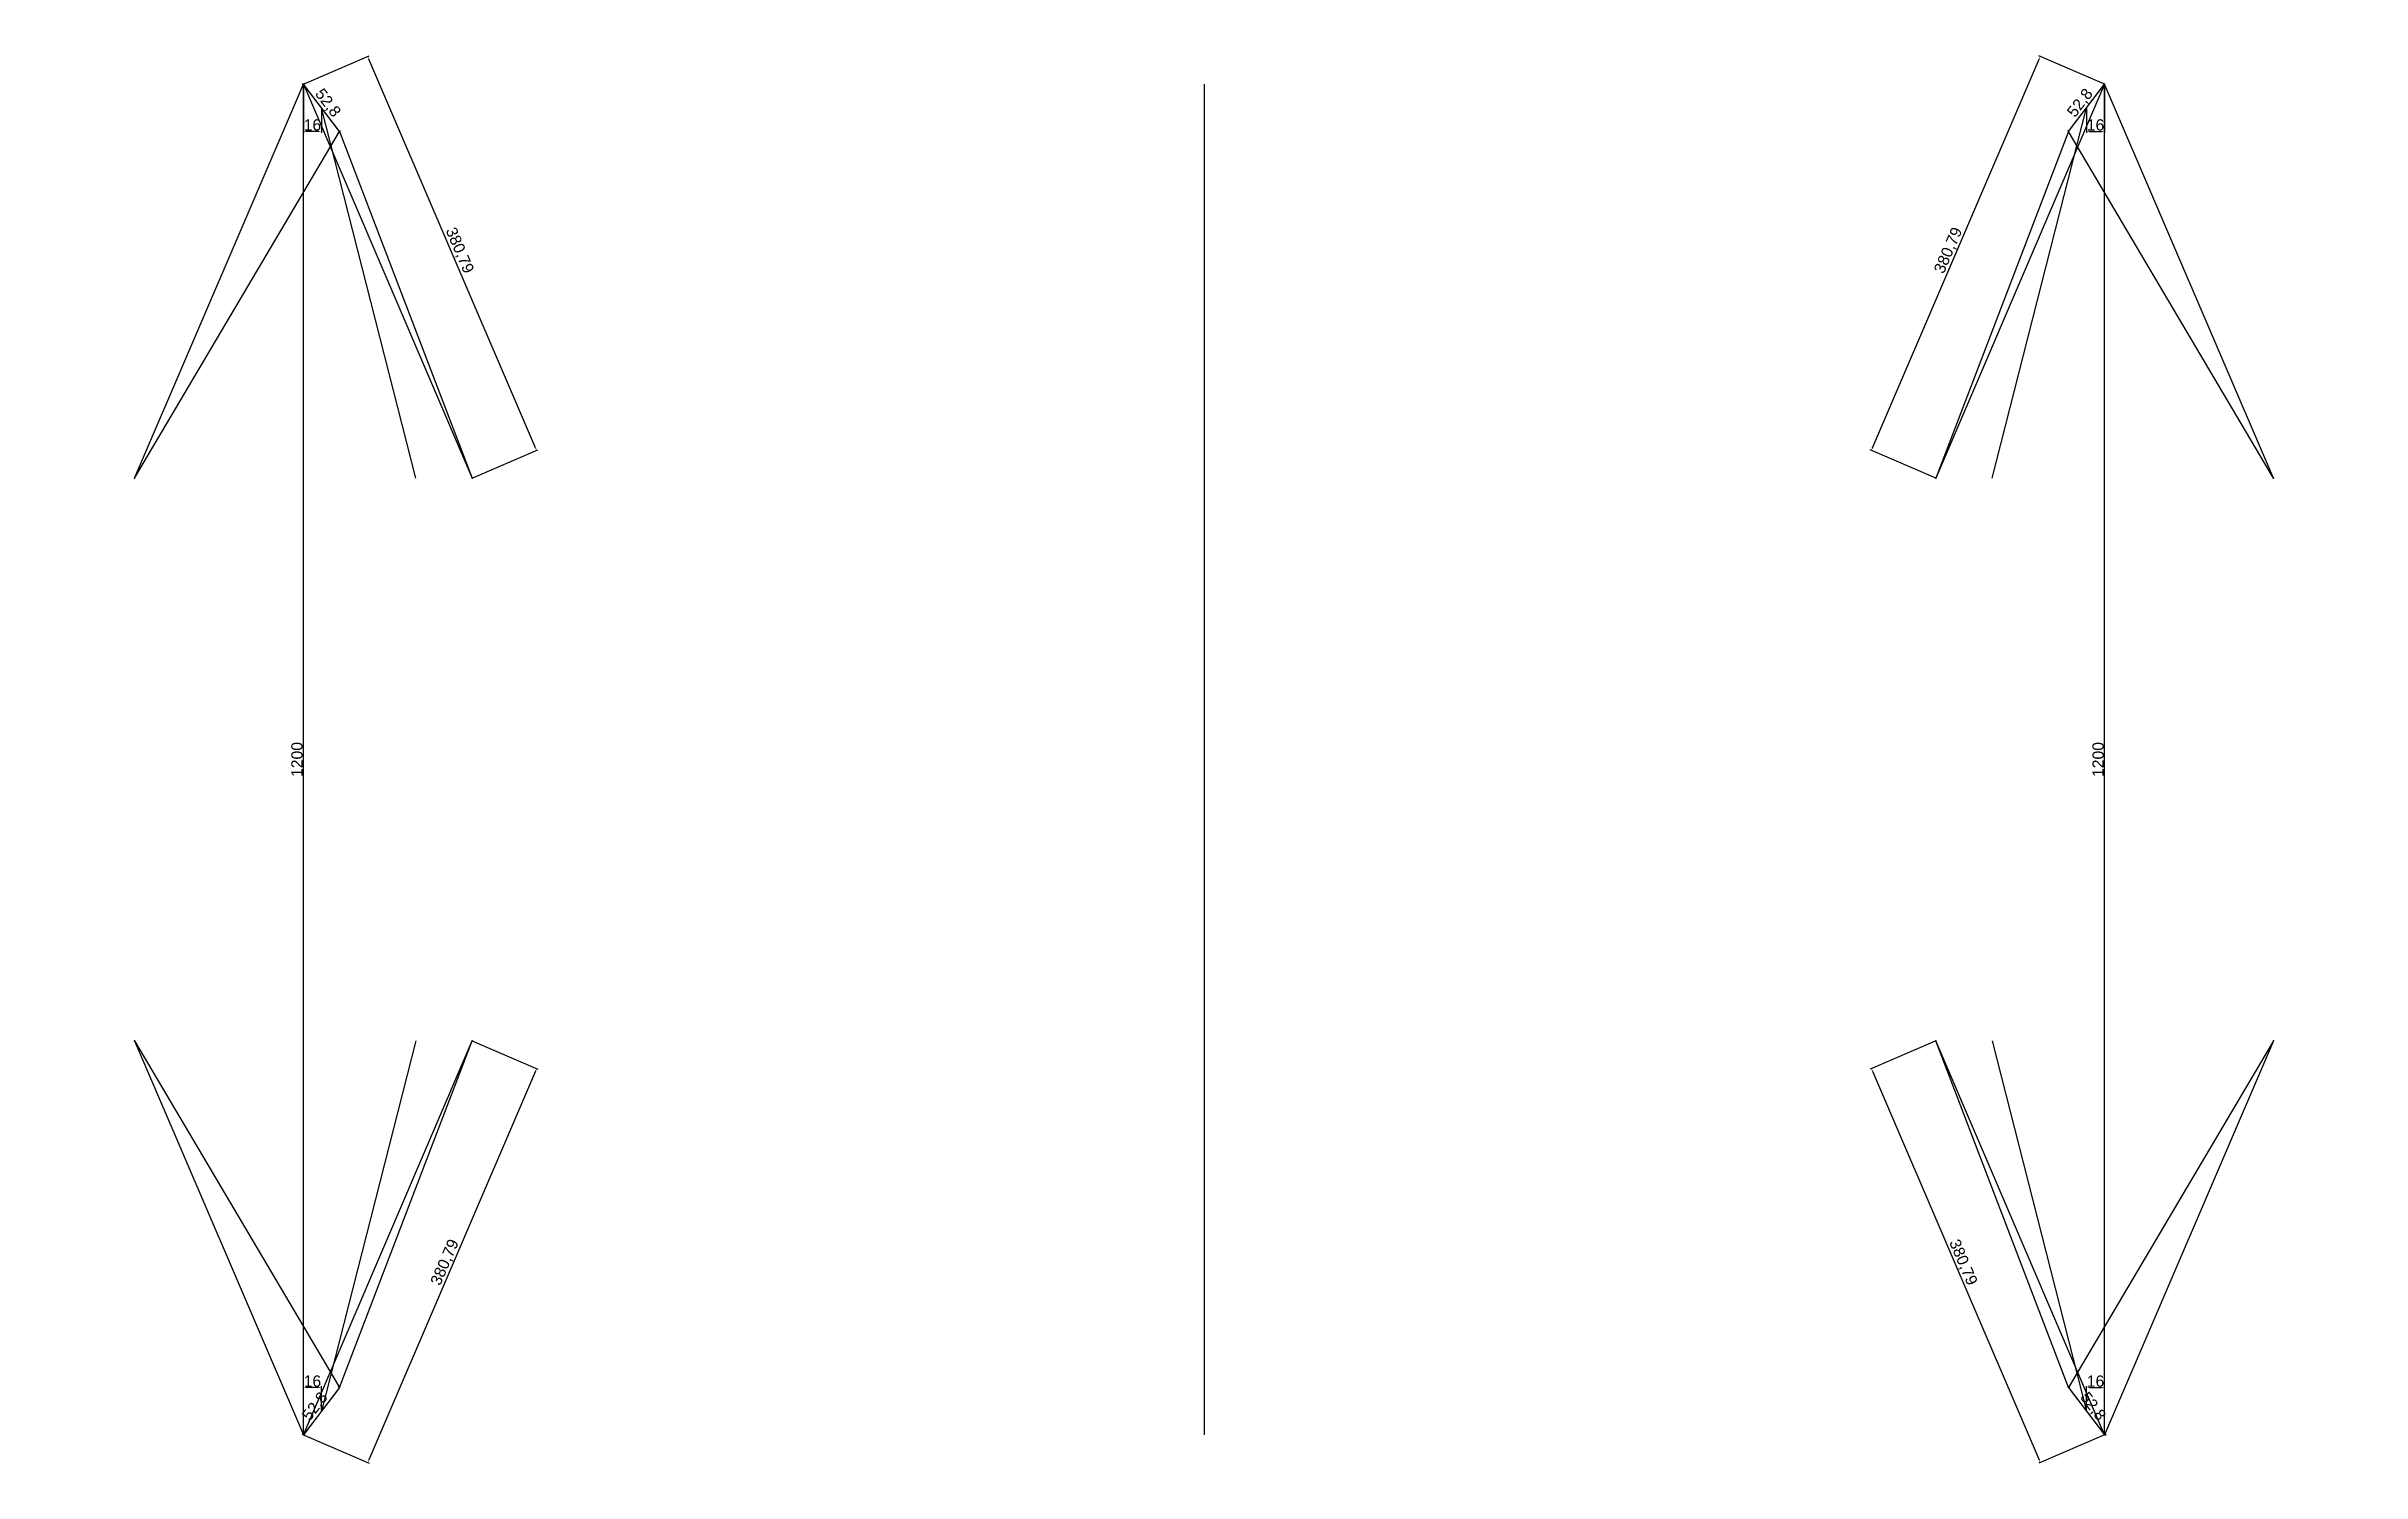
# Model space of a CAD drawing. Header units: millimetres. Extents: x -228 to 1828, y -634 to 634.
import ezdxf

# ---------------------------------------------------------------- set-up
doc = ezdxf.new("R2010")
doc.units = ezdxf.units.MM
doc.styles.get("Standard").update_dxf_attribs({"font": 'arial.ttf'})
doc.dimstyles.new('ISO-25', dxfattribs={"dimtxt": 10, "dimasz": 2.5, "dimexe": 1.25, "dimexo": 0.625, "dimtad": 1, "dimtxsty": 'Standard', "dimcen": 2.5, "dimadec": 0, "dimazin": 0, "dimtfac": 1, "dimtmove": 0, "dimatfit": 3, "dimfxl": 1, "dimarcsym": 0})

# ---------------------------------------------------------------- blocks, each defined once
blk = doc.blocks.new('*D5')
at = {"color": 0, "lineweight": -2, "transparency": 16777216}
for p, q in [((0, 599.4), (0, 556.8)), ((16, 578.4), (16, 556.8)), ((13.5, 558), (2.5, 558))]:
    blk.add_line(p, q, dxfattribs=at)
at = {"color": 0, "transparency": 16777216}
for points in [[(2.5, 558.4), (2.5, 557.6), (0, 558)], [(13.5, 558.4), (13.5, 557.6), (16, 558)]]:
    blk.add_solid(points, dxfattribs=at)
at = {"layer": 'Defpoints', "color": 0, "transparency": 16777216}
for p in [(0, 600, 250), (16, 579, 250), (0, 558)]:
    blk.add_point(p, dxfattribs=at)
at = {"color": 0, "transparency": 16777216, "insert": (8, 563.7), "char_height": 10, "attachment_point": 5}
blk.add_mtext('16', dxfattribs=at)
blk = doc.blocks.new('*D6')
at = {"color": 0, "lineweight": -2, "transparency": 16777216}
for p, q in [((0.5, 600.4), (1, 600.8)), ((30.5, 560), (1.5, 598)), ((32.5, 558.4), (33, 558.8))]:
    blk.add_line(p, q, dxfattribs=at)
at = {"color": 0, "transparency": 16777216}
for points in [[(1.8, 598.3), (1.2, 597.8), (0, 600)], [(30.8, 560.2), (30.2, 559.7), (32, 558)]]:
    blk.add_solid(points, dxfattribs=at)
at = {"layer": 'Defpoints', "color": 0, "transparency": 16777216}
for p in [(0, 600, 100), (0, 600), (32, 558, 400)]:
    blk.add_point(p, dxfattribs=at)
at = {"color": 0, "transparency": 16777216, "insert": (21.3, 583), "char_height": 10, "attachment_point": 5, "rotation": 307.3039}
blk.add_mtext('52,8', dxfattribs=at)
blk = doc.blocks.new('*D7')
at = {"color": 0, "lineweight": -2, "transparency": 16777216}
for p, q in [((0.6, 600.2), (58.3, 625)), ((206.2, 276.8), (58.2, 622.2)), ((150.6, 250.2), (208.3, 275))]:
    blk.add_line(p, q, dxfattribs=at)
at = {"color": 0, "transparency": 16777216}
for points in [[(58.5, 622.4), (57.8, 622), (57.2, 624.5)], [(206.6, 277), (205.8, 276.6), (207.2, 274.5)]]:
    blk.add_solid(points, dxfattribs=at)
at = {"layer": 'Defpoints', "color": 0, "transparency": 16777216}
for p in [(57.2, 624.5), (0, 600, 250), (150, 250, 150)]:
    blk.add_point(p, dxfattribs=at)
at = {"color": 0, "transparency": 16777216, "insert": (138.3, 452.1), "char_height": 10, "attachment_point": 5, "rotation": 293.1986}
blk.add_mtext('380,79', dxfattribs=at)
blk = doc.blocks.new('*D13')
at = {"color": 0, "lineweight": -2, "transparency": 16777216}
for p, q in [((0, -599.4), (0, -556.8)), ((13.5, -558), (2.5, -558)), ((16, -578.4), (16, -556.8))]:
    blk.add_line(p, q, dxfattribs=at)
at = {"color": 0, "transparency": 16777216}
for points in [[(2.5, -557.6), (2.5, -558.4), (0, -558)], [(13.5, -557.6), (13.5, -558.4), (16, -558)]]:
    blk.add_solid(points, dxfattribs=at)
at = {"layer": 'Defpoints', "color": 0, "transparency": 16777216}
for p in [(0, -558), (16, -579, 250), (0, -600, 250)]:
    blk.add_point(p, dxfattribs=at)
at = {"color": 0, "transparency": 16777216, "insert": (8, -552.3), "char_height": 10, "attachment_point": 5}
blk.add_mtext('16', dxfattribs=at)
blk = doc.blocks.new('*D14')
at = {"color": 0, "lineweight": -2, "transparency": 16777216}
for p, q in [((30.5, -560), (1.5, -598)), ((31.5, -557.6), (31, -557.2)), ((-0.5, -599.6), (-1, -599.2))]:
    blk.add_line(p, q, dxfattribs=at)
at = {"color": 0, "transparency": 16777216}
for points in [[(30.2, -559.7), (30.8, -560.2), (32, -558)], [(1.2, -597.8), (1.8, -598.3), (0, -600)]]:
    blk.add_solid(points, dxfattribs=at)
at = {"layer": 'Defpoints', "color": 0, "transparency": 16777216}
for p in [(32, -558, 400), (0, -600, 100), (0, -600)]:
    blk.add_point(p, dxfattribs=at)
at = {"color": 0, "transparency": 16777216, "insert": (10.7, -575), "char_height": 10, "attachment_point": 5, "rotation": 52.6961}
blk.add_mtext('52,8', dxfattribs=at)
blk = doc.blocks.new('*D15')
at = {"color": 0, "lineweight": -2, "transparency": 16777216}
for p, q in [((150.6, -250.2), (208.3, -275)), ((206.2, -276.8), (58.2, -622.2)), ((0.6, -600.2), (58.3, -625))]:
    blk.add_line(p, q, dxfattribs=at)
at = {"color": 0, "transparency": 16777216}
for points in [[(205.8, -276.6), (206.6, -277), (207.2, -274.5)], [(57.8, -622), (58.5, -622.4), (57.2, -624.5)]]:
    blk.add_solid(points, dxfattribs=at)
at = {"layer": 'Defpoints', "color": 0, "transparency": 16777216}
for p in [(150, -250, 150), (0, -600, 250), (57.2, -624.5)]:
    blk.add_point(p, dxfattribs=at)
at = {"color": 0, "transparency": 16777216, "insert": (126.1, -446.9), "char_height": 10, "attachment_point": 5, "rotation": 66.8014}
blk.add_mtext('380,79', dxfattribs=at)
blk = doc.blocks.new('*D16')
at = {"color": 0, "lineweight": -2, "transparency": 16777216}
for p, q in [((-0.6, 600), (-1.2, 600)), ((0, -597.5), (0, 597.5)), ((0.6, -600), (1.3, -600))]:
    blk.add_line(p, q, dxfattribs=at)
at = {"color": 0, "transparency": 16777216}
for points in [[(-0.4, 597.5), (0.4, 597.5), (0, 600)], [(-0.4, -597.5), (0.4, -597.5), (0, -600)]]:
    blk.add_solid(points, dxfattribs=at)
at = {"layer": 'Defpoints', "color": 0, "transparency": 16777216}
for p in [(0, 600, 250), (0, 600), (0, -600, 250)]:
    blk.add_point(p, dxfattribs=at)
at = {"color": 0, "transparency": 16777216, "insert": (-5.7, 0), "char_height": 10, "attachment_point": 5, "rotation": 90}
blk.add_mtext('1200', dxfattribs=at)
blk = doc.blocks.new('*D29')
at = {"color": 0, "lineweight": -2, "transparency": 16777216}
for p, q in [((1600, 599.4), (1600, 556.7)), ((1584, 578.4), (1584, 556.7)), ((1586.5, 558), (1597.5, 558))]:
    blk.add_line(p, q, dxfattribs=at)
at = {"color": 0, "transparency": 16777216}
for points in [[(1586.5, 558.4), (1586.5, 557.6), (1584, 558)], [(1597.5, 558.4), (1597.5, 557.6), (1600, 558)]]:
    blk.add_solid(points, dxfattribs=at)
at = {"layer": 'Defpoints', "color": 0, "transparency": 16777216}
for p in [(1600, 600, 250), (1584, 579, 250), (1600, 558)]:
    blk.add_point(p, dxfattribs=at)
at = {"color": 0, "transparency": 16777216, "insert": (1592, 563.7), "char_height": 10, "attachment_point": 5}
blk.add_mtext('16', dxfattribs=at)
blk = doc.blocks.new('*D30')
at = {"color": 0, "lineweight": -2, "transparency": 16777216}
for p, q in [((1569.5, 560), (1598.5, 598)), ((1599.5, 600.4), (1599, 600.8)), ((1567.5, 558.4), (1567, 558.8))]:
    blk.add_line(p, q, dxfattribs=at)
at = {"color": 0, "transparency": 16777216}
for points in [[(1598.2, 598.3), (1598.8, 597.8), (1600, 600)], [(1569.2, 560.2), (1569.8, 559.7), (1568, 558)]]:
    blk.add_solid(points, dxfattribs=at)
at = {"layer": 'Defpoints', "color": 0, "transparency": 16777216}
for p in [(1600, 600, 100), (1600, 600), (1568, 558, 400)]:
    blk.add_point(p, dxfattribs=at)
at = {"color": 0, "transparency": 16777216, "insert": (1578.7, 583), "char_height": 10, "attachment_point": 5, "rotation": 52.6961}
blk.add_mtext('52,8', dxfattribs=at)
blk = doc.blocks.new('*D31')
at = {"color": 0, "lineweight": -2, "transparency": 16777216}
for p, q in [((1393.8, 276.8), (1541.8, 622.2)), ((1599.4, 600.2), (1541.7, 625)), ((1449.4, 250.2), (1391.7, 275))]:
    blk.add_line(p, q, dxfattribs=at)
at = {"color": 0, "transparency": 16777216}
for points in [[(1541.5, 622.4), (1542.2, 622), (1542.8, 624.5)], [(1393.4, 277), (1394.2, 276.6), (1392.8, 274.5)]]:
    blk.add_solid(points, dxfattribs=at)
at = {"layer": 'Defpoints', "color": 0, "transparency": 16777216}
for p in [(1542.8, 624.5), (1600, 600, 250), (1450, 250, 150)]:
    blk.add_point(p, dxfattribs=at)
at = {"color": 0, "transparency": 16777216, "insert": (1461.7, 452.1), "char_height": 10, "attachment_point": 5, "rotation": 66.8014}
blk.add_mtext('380,79', dxfattribs=at)
blk = doc.blocks.new('*D21')
at = {"color": 0, "lineweight": -2, "transparency": 16777216}
for p, q in [((1584, -578.4), (1584, -556.8)), ((1586.5, -558), (1597.5, -558)), ((1600, -599.4), (1600, -556.8))]:
    blk.add_line(p, q, dxfattribs=at)
at = {"color": 0, "transparency": 16777216}
for points in [[(1586.5, -557.6), (1586.5, -558.4), (1584, -558)], [(1597.5, -557.6), (1597.5, -558.4), (1600, -558)]]:
    blk.add_solid(points, dxfattribs=at)
at = {"layer": 'Defpoints', "color": 0, "transparency": 16777216}
for p in [(1600, -558), (1584, -579, 250), (1600, -600, 250)]:
    blk.add_point(p, dxfattribs=at)
at = {"color": 0, "transparency": 16777216, "insert": (1592, -552.3), "char_height": 10, "attachment_point": 5}
blk.add_mtext('16', dxfattribs=at)
blk = doc.blocks.new('*D22')
at = {"color": 0, "lineweight": -2, "transparency": 16777216}
for p, q in [((1568.5, -557.6), (1569, -557.2)), ((1569.5, -560), (1598.5, -598)), ((1600.5, -599.6), (1601, -599.2))]:
    blk.add_line(p, q, dxfattribs=at)
at = {"color": 0, "transparency": 16777216}
for points in [[(1569.8, -559.7), (1569.2, -560.2), (1568, -558)], [(1598.8, -597.8), (1598.2, -598.3), (1600, -600)]]:
    blk.add_solid(points, dxfattribs=at)
at = {"layer": 'Defpoints', "color": 0, "transparency": 16777216}
for p in [(1568, -558, 400), (1600, -600, 100), (1600, -600)]:
    blk.add_point(p, dxfattribs=at)
at = {"color": 0, "transparency": 16777216, "insert": (1589.3, -575), "char_height": 10, "attachment_point": 5, "rotation": 307.3039}
blk.add_mtext('52,8', dxfattribs=at)
blk = doc.blocks.new('*D23')
at = {"color": 0, "lineweight": -2, "transparency": 16777216}
for p, q in [((1449.4, -250.2), (1391.7, -275)), ((1393.8, -276.8), (1541.8, -622.2)), ((1599.4, -600.2), (1541.7, -625))]:
    blk.add_line(p, q, dxfattribs=at)
at = {"color": 0, "transparency": 16777216}
for points in [[(1394.2, -276.6), (1393.4, -277), (1392.8, -274.5)], [(1542.2, -622), (1541.5, -622.4), (1542.8, -624.5)]]:
    blk.add_solid(points, dxfattribs=at)
at = {"layer": 'Defpoints', "color": 0, "transparency": 16777216}
for p in [(1450, -250, 150), (1600, -600, 250), (1542.8, -624.5)]:
    blk.add_point(p, dxfattribs=at)
at = {"color": 0, "transparency": 16777216, "insert": (1473.9, -446.9), "char_height": 10, "attachment_point": 5, "rotation": 293.1986}
blk.add_mtext('380,79', dxfattribs=at)
blk = doc.blocks.new('*D24')
at = {"color": 0, "lineweight": -2, "transparency": 16777216}
for p, q in [((1599.4, 600), (1598.8, 600)), ((1600, -597.5), (1600, 597.5)), ((1600.6, -600), (1601.3, -600))]:
    blk.add_line(p, q, dxfattribs=at)
at = {"color": 0, "transparency": 16777216}
for points in [[(1599.6, 597.5), (1600.4, 597.5), (1600, 600)], [(1599.6, -597.5), (1600.4, -597.5), (1600, -600)]]:
    blk.add_solid(points, dxfattribs=at)
at = {"layer": 'Defpoints', "color": 0, "transparency": 16777216}
for p in [(1600, 600, 250), (1600, 600), (1600, -600, 250)]:
    blk.add_point(p, dxfattribs=at)
at = {"color": 0, "transparency": 16777216, "insert": (1594.3, 0), "char_height": 10, "attachment_point": 5, "rotation": 90}
blk.add_mtext('1200', dxfattribs=at)

msp = doc.modelspace()

# ---------------------------------------------------------------- linework, layer by layer
for points in [[(-150, 250, 150), (0, 600, 100), (150, 250, 150)], [(32, 558, 400), (0, 600, 100)], [(16, 579, 250), (0, 600, 250)], [(800, 600, 250), (800, -600, 250)], [(1750, 250, 150), (1600, 600, 100), (1450, 250, 150)], [(1568, 558, 400), (1600, 600, 100)], [(1584, 579, 250), (1600, 600, 250)], [(100, 250, 250), (16, 579, 250)], [(1500, 250, 250), (1584, 579, 250)], [(-150, 250, 450), (32, 558, 400), (150, 250, 450)], [(1750, 250, 450), (1568, 558, 400), (1450, 250, 450)], [(-150, -250, 450), (32, -558, 400), (150, -250, 450)], [(-150, -250, 150), (0, -600, 100), (150, -250, 150)], [(100, -250, 250), (16, -579, 250)], [(1750, -250, 450), (1568, -558, 400), (1450, -250, 450)], [(1750, -250, 150), (1600, -600, 100), (1450, -250, 150)], [(1500, -250, 250), (1584, -579, 250)], [(32, -558, 400), (0, -600, 100)], [(1568, -558, 400), (1600, -600, 100)], [(16, -579, 250), (0, -600, 250)], [(1584, -579, 250), (1600, -600, 250)]]:
    msp.add_polyline3d(points)
for p in [(0, 600, 250), (1600, 600, 250), (32, 558, 400), (-150, 250, 450), (150, 250, 450), (1450, 250, 450), (1750, 250, 450), (-150, -250, 450), (150, -250, 450), (1450, -250, 450), (1750, -250, 450), (32, -558, 400), (1568, -558, 400), (0, -600, 250), (1600, -600, 250)]:
    msp.add_point(p)

# ---------------------------------------------------------------- dimensions: what is measured, and where the dimension line sits
for base, p1, p2, angle, picture, middle in [((57.172, 624.502), (150, 250, 150), (0, 600, 250), 113.198591, '*D7', (138.271, 452.116)), ((1542.828, 624.502), (1450, 250, 150), (1600, 600, 250), 66.801409, '*D31', (1461.729, 452.116)), ((57.172, -624.502), (150, -250, 150), (0, -600, 250), 246.801409, '*D15', (126.074, -446.889)), ((1542.828, -624.502), (1450, -250, 150), (1600, -600, 250), 293.198591, '*D23', (1473.926, -446.889))]:
    dim = msp.add_linear_dim(base=base, p1=p1, p2=p2, angle=angle, dimstyle='ISO-25', override={"dimtmove": 1})
    dim.commit()
    dim.dimension.update_dxf_attribs({"geometry": picture, "text_midpoint": middle})
for base, p1, p2, angle, picture, middle in [((0, 600), (0, -600, 250), (0, 600, 250), 90, '*D16', (-5.731, 0)), ((1600, 558), (1584, 579, 250), (1600, 600, 250), 180, '*D29', (1592, 563.731)), ((1600, 600), (1600, -600, 250), (1600, 600, 250), 90, '*D24', (1594.269, 0)), ((1600, -558), (1584, -579, 250), (1600, -600, 250), 180, '*D21', (1592, -552.269))]:
    dim = msp.add_linear_dim(base=base, p1=p1, p2=p2, angle=angle, dimstyle='ISO-25')
    dim.commit()
    dim.dimension.update_dxf_attribs({"geometry": picture, "text_midpoint": middle})
for p1, p2, picture, middle in [((32, 558, 400), (0, 600, 100), '*D6', (21.277, 583.021)), ((1568, 558, 400), (1600, 600, 100), '*D30', (1578.723, 583.021)), ((32, -558, 400), (0, -600, 100), '*D14', (10.723, -574.979)), ((1568, -558, 400), (1600, -600, 100), '*D22', (1589.277, -574.979))]:
    dim = msp.add_aligned_dim(p1=p1, p2=p2, distance=0, dimstyle='ISO-25')
    dim.commit()
    dim.dimension.update_dxf_attribs({"geometry": picture, "text_midpoint": middle})
for base, p1, p2, picture, middle in [((0, 558), (16, 579, 250), (0, 600, 250), '*D5', (8, 563.731)), ((0, -558), (16, -579, 250), (0, -600, 250), '*D13', (8, -552.269))]:
    dim = msp.add_linear_dim(base=base, p1=p1, p2=p2, dimstyle='ISO-25')
    dim.commit()
    dim.dimension.update_dxf_attribs({"geometry": picture, "text_midpoint": middle})

doc.saveas('drawing.dxf')
